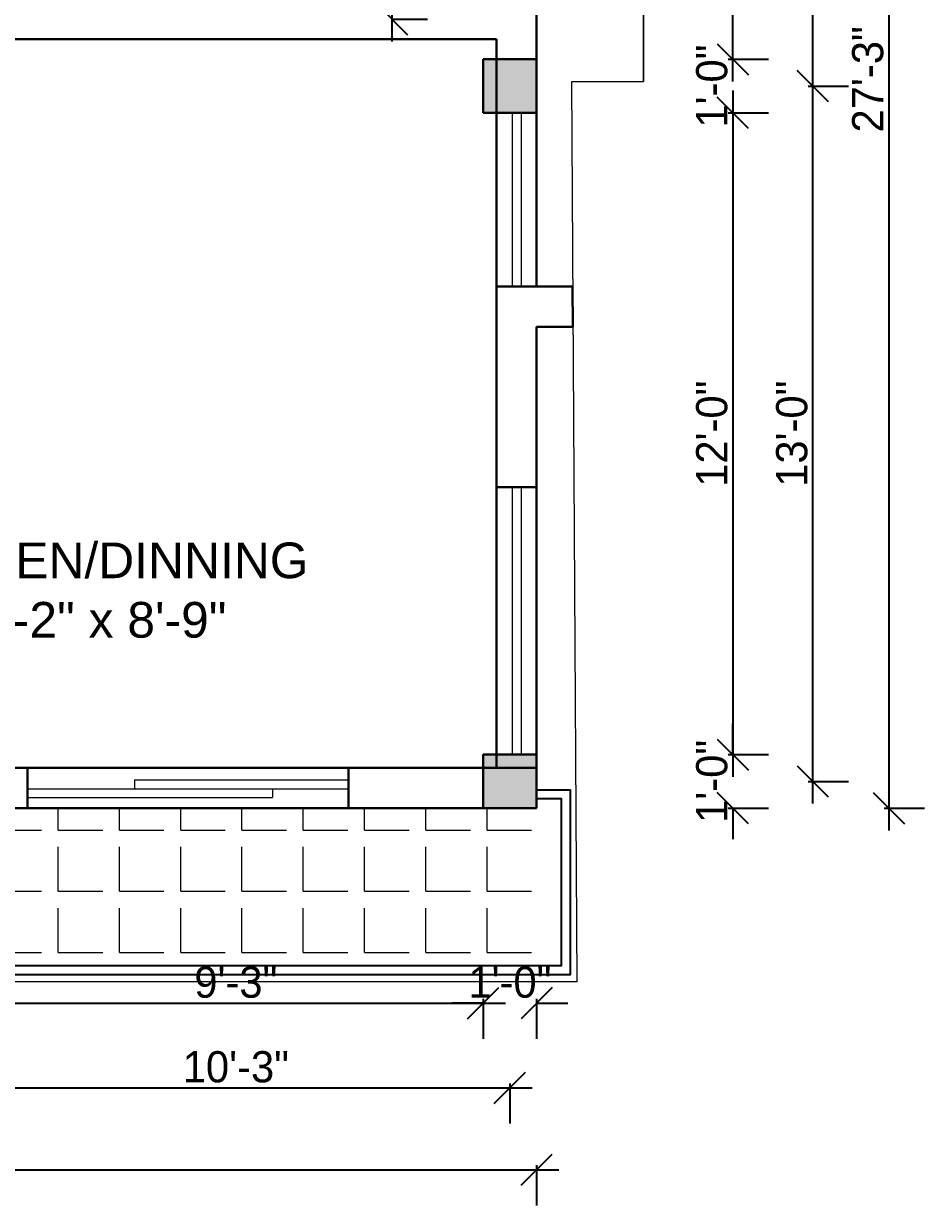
# Model space of a CAD drawing. Header units: inches. Extents: x 28835 to 36795, y -18828 to -9750.
# Drawn here: x 35962.3 to 36164.4, y -13797.4 to -13532.3 of the extents above; entities that cross this region are included whole.
import ezdxf

# ---------------------------------------------------------------- set-up
doc = ezdxf.new("R2010")
doc.units = ezdxf.units.IN
doc.header["$LTSCALE"] = 12
doc.header["$MEASUREMENT"] = 0
doc.layers.add('06. Text', color=114, linetype='Continuous')
for name, color, linetype, lineweight in [('colum', 250, 'Continuous', 30), ('dim', 85, 'Continuous', 9), ('dimention', 5, 'Continuous', 9), ('dimentions', 5, 'Continuous', 9), ('Elevation', 114, 'Continuous', 20), ('Ha2', 31, 'Continuous', 0), ('HATCH', 11, 'Continuous', 9), ('railing', 210, 'Continuous', 25), ('Wall', 1, 'Continuous', 30), ('WIN', 140, 'Continuous', 15)]:
    doc.layers.add(name, color=color, linetype=linetype, lineweight=lineweight)
doc.styles.add('Bijay', font='', dxfattribs={"height": 8})
doc.styles.add('Times', font='GOTHIC.TTF')
doc.styles.get('Bijay').set_extended_font_data('Serifa BT')
doc.dimstyles.new('D75', dxfattribs={"dimtxt": 7, "dimasz": 7, "dimexe": 8, "dimexo": 24, "dimgap": 1, "dimtad": 1, "dimdec": 1, "dimzin": 3, "dimdsep": 46, "dimlunit": 4, "dimtxsty": 'Times', "dimblk": 'OBLIQUE', "dimcen": 0, "dimdle": 5, "dimaunit": 1, "dimadec": 3, "dimazin": 0, "dimtfac": 1, "dimtdec": 1, "dimtix": 1, "dimtofl": 0, "dimtmove": 1, "dimatfit": 0, "dimldrblk": 'OBLIQUE', "dimfxl": 1, "dimfxlon": 1, "dimtolj": 1, "dimtzin": 0, "dimarcsym": 0})

# ---------------------------------------------------------------- blocks, each defined once
blk = doc.blocks.new('_Oblique')
at = {"color": 0, "linetype": 'ByBlock', "lineweight": -2}
blk.add_line((-0.5, -0.5), (0.5, 0.5), dxfattribs=at)
blk = doc.blocks.new('*D1258')
at = {"layer": 'Defpoints', "color": 0, "ltscale": 25, "transparency": 16777216}
for p in [(36026.38, -13482.26), (36026.38, -13531.26), (36044.92, -13531.26)]:
    blk.add_point(p, dxfattribs=at)
at = {"layer": 'dimentions', "color": 0, "lineweight": -2, "ltscale": 25, "transparency": 16777216}
for p, q in [((36044.92, -13477.26), (36044.92, -13536.26)), ((36044.92, -13482.26), (36052.92, -13482.26)), ((36044.92, -13531.26), (36052.92, -13531.26))]:
    blk.add_line(p, q, dxfattribs=at)
at = {"layer": 'dimentions', "color": 0, "lineweight": -2, "ltscale": 25, "transparency": 16777216, "xscale": 7, "yscale": 7, "zscale": 7}
for p, rotation in [((36044.92, -13482.26), 90), ((36044.92, -13531.26), 270)]:
    blk.add_blockref('_Oblique', p, dxfattribs=dict(at, rotation=rotation))
at = {"layer": 'dimentions', "color": 0, "ltscale": 25, "transparency": 16777216, "insert": (36040.34, -13506.76), "char_height": 7, "attachment_point": 5, "rotation": 90, "style": 'Times'}
blk.add_mtext('\\A1;4\'-1"', dxfattribs=at)
blk = doc.blocks.new('*D1328')
at = {"layer": 'Defpoints', "color": 0, "ltscale": 12, "transparency": 16777216}
for p in [(36096.19, -13540.26), (36096.19, -13552.26), (36121.39, -13552.26)]:
    blk.add_point(p, dxfattribs=at)
at = {"layer": 'dimention', "color": 0, "lineweight": -2, "ltscale": 12, "transparency": 16777216}
for p, q in [((36121.39, -13540.26), (36121.39, -13533.26)), ((36120.39, -13540.26), (36129.39, -13540.26)), ((36120.39, -13552.26), (36129.39, -13552.26)), ((36121.39, -13552.26), (36121.39, -13559.26))]:
    blk.add_line(p, q, dxfattribs=at)
at = {"layer": 'dimention', "color": 0, "lineweight": -2, "ltscale": 12, "transparency": 16777216, "xscale": 7, "yscale": 7, "zscale": 7}
for p, rotation in [((36121.39, -13540.26), 270), ((36121.39, -13552.26), 90)]:
    blk.add_blockref('_Oblique', p, dxfattribs=dict(at, rotation=rotation))
at = {"layer": 'dimention', "color": 0, "ltscale": 12, "transparency": 16777216, "insert": (36116.71, -13546.26), "char_height": 7, "attachment_point": 5, "rotation": 90, "style": 'Times'}
blk.add_mtext('\\A1;1\'-0"', dxfattribs=at)
blk = doc.blocks.new('*D1329')
at = {"layer": 'Defpoints', "color": 0, "ltscale": 12, "transparency": 16777216}
for p in [(36096.19, -13552.26), (36096.19, -13696.26), (36121.39, -13696.26)]:
    blk.add_point(p, dxfattribs=at)
at = {"layer": 'dimention', "color": 0, "lineweight": -2, "ltscale": 12, "transparency": 16777216}
for p, q in [((36121.39, -13547.26), (36121.39, -13701.26)), ((36120.39, -13552.26), (36129.39, -13552.26)), ((36120.39, -13696.26), (36129.39, -13696.26))]:
    blk.add_line(p, q, dxfattribs=at)
at = {"layer": 'dimention', "color": 0, "lineweight": -2, "ltscale": 12, "transparency": 16777216, "xscale": 7, "yscale": 7, "zscale": 7}
for p, rotation in [((36121.39, -13552.26), 90), ((36121.39, -13696.26), 270)]:
    blk.add_blockref('_Oblique', p, dxfattribs=dict(at, rotation=rotation))
at = {"layer": 'dimention', "color": 0, "ltscale": 12, "transparency": 16777216, "insert": (36116.71, -13624.26), "char_height": 7, "attachment_point": 5, "rotation": 90, "style": 'Times'}
blk.add_mtext('\\A1;12\'-0"', dxfattribs=at)
blk = doc.blocks.new('*D1330')
at = {"layer": 'Defpoints', "color": 0, "ltscale": 12, "transparency": 16777216}
for p in [(36096.19, -13696.26), (36096.19, -13708.26), (36121.39, -13708.26)]:
    blk.add_point(p, dxfattribs=at)
at = {"layer": 'dimention', "color": 0, "lineweight": -2, "ltscale": 12, "transparency": 16777216}
for p, q in [((36121.39, -13696.26), (36121.39, -13689.26)), ((36120.39, -13696.26), (36129.39, -13696.26)), ((36120.39, -13708.26), (36129.39, -13708.26)), ((36121.39, -13708.26), (36121.39, -13715.26))]:
    blk.add_line(p, q, dxfattribs=at)
at = {"layer": 'dimention', "color": 0, "lineweight": -2, "ltscale": 12, "transparency": 16777216, "xscale": 7, "yscale": 7, "zscale": 7}
for p, rotation in [((36121.39, -13696.26), 270), ((36121.39, -13708.26), 90)]:
    blk.add_blockref('_Oblique', p, dxfattribs=dict(at, rotation=rotation))
at = {"layer": 'dimention', "color": 0, "ltscale": 12, "transparency": 16777216, "insert": (36116.71, -13702.26), "char_height": 7, "attachment_point": 5, "rotation": 90, "style": 'Times'}
blk.add_mtext('\\A1;1\'-0"', dxfattribs=at)
blk = doc.blocks.new('*D1331')
at = {"layer": 'Defpoints', "color": 0, "ltscale": 12, "transparency": 16777216}
for p in [(36089.7, -13546.26), (36139.33, -13546.26), (36089.7, -13702.26)]:
    blk.add_point(p, dxfattribs=at)
at = {"layer": 'dimention', "color": 0, "lineweight": -2, "ltscale": 12, "transparency": 16777216}
for p, q in [((36139.33, -13707.26), (36139.33, -13541.26)), ((36138.33, -13546.26), (36147.33, -13546.26)), ((36138.33, -13702.26), (36147.33, -13702.26))]:
    blk.add_line(p, q, dxfattribs=at)
at = {"layer": 'dimention', "color": 0, "lineweight": -2, "ltscale": 12, "transparency": 16777216, "xscale": 7, "yscale": 7, "zscale": 7}
for p, rotation in [((36139.33, -13546.26), 90), ((36139.33, -13702.26), 270)]:
    blk.add_blockref('_Oblique', p, dxfattribs=dict(at, rotation=rotation))
at = {"layer": 'dimention', "color": 0, "ltscale": 12, "transparency": 16777216, "insert": (36134.66, -13624.26), "char_height": 7, "attachment_point": 5, "rotation": 90, "style": 'Times'}
blk.add_mtext('\\A1;13\'-0"', dxfattribs=at)
blk = doc.blocks.new('*D1332')
at = {"layer": 'Defpoints', "color": 0, "ltscale": 12, "transparency": 16777216}
for p in [(36089.7, -13387.26), (36139.33, -13387.26), (36089.7, -13546.26)]:
    blk.add_point(p, dxfattribs=at)
at = {"layer": 'dimention', "color": 0, "lineweight": -2, "ltscale": 12, "transparency": 16777216}
for p, q in [((36139.33, -13551.26), (36139.33, -13382.26)), ((36138.33, -13387.26), (36147.33, -13387.26)), ((36138.33, -13546.26), (36147.33, -13546.26))]:
    blk.add_line(p, q, dxfattribs=at)
at = {"layer": 'dimention', "color": 0, "lineweight": -2, "ltscale": 12, "transparency": 16777216, "xscale": 7, "yscale": 7, "zscale": 7}
for p, rotation in [((36139.33, -13387.26), 90), ((36139.33, -13546.26), 270)]:
    blk.add_blockref('_Oblique', p, dxfattribs=dict(at, rotation=rotation))
at = {"layer": 'dimention', "color": 0, "ltscale": 12, "transparency": 16777216, "insert": (36134.66, -13466.76), "char_height": 7, "attachment_point": 5, "rotation": 90, "style": 'Times'}
blk.add_mtext('\\A1;13\'-3"', dxfattribs=at)
blk = doc.blocks.new('*D1333')
at = {"layer": 'Defpoints', "color": 0, "ltscale": 12, "transparency": 16777216}
for p in [(36089.7, -13381.26), (36089.7, -13708.26), (36156.39, -13708.26)]:
    blk.add_point(p, dxfattribs=at)
at = {"layer": 'dimention', "color": 0, "lineweight": -2, "ltscale": 12, "transparency": 16777216}
for p, q in [((36156.39, -13376.26), (36156.39, -13713.26)), ((36155.39, -13381.26), (36164.39, -13381.26)), ((36155.39, -13708.26), (36164.39, -13708.26))]:
    blk.add_line(p, q, dxfattribs=at)
at = {"layer": 'dimention', "color": 0, "lineweight": -2, "ltscale": 12, "transparency": 16777216, "xscale": 7, "yscale": 7, "zscale": 7}
for p, rotation in [((36156.39, -13381.26), 90), ((36156.39, -13708.26), 270)]:
    blk.add_blockref('_Oblique', p, dxfattribs=dict(at, rotation=rotation))
at = {"layer": 'dimention', "color": 0, "ltscale": 12, "transparency": 16777216, "insert": (36151.71, -13544.76), "char_height": 7, "attachment_point": 5, "rotation": 90, "style": 'Times'}
blk.add_mtext('\\A1;27\'-3"', dxfattribs=at)
blk = doc.blocks.new('*D1353')
at = {"layer": 'Defpoints', "color": 0, "ltscale": 12, "transparency": 16777216}
for p in [(35954.38, -13717.87), (36065.38, -13717.87), (36065.38, -13752.02)]:
    blk.add_point(p, dxfattribs=at)
at = {"layer": 'dimention', "color": 0, "lineweight": -2, "ltscale": 12, "transparency": 16777216}
for p, q in [((35949.38, -13752.02), (36070.38, -13752.02)), ((35954.38, -13751.02), (35954.38, -13760.02)), ((36065.38, -13751.02), (36065.38, -13760.02))]:
    blk.add_line(p, q, dxfattribs=at)
at = {"layer": 'dimention', "color": 0, "lineweight": -2, "ltscale": 12, "transparency": 16777216, "xscale": 7, "yscale": 7, "zscale": 7, "rotation": 180}
blk.add_blockref('_Oblique', (35954.38, -13752.02), dxfattribs=at)
at = {"layer": 'dimention', "color": 0, "lineweight": -2, "ltscale": 12, "transparency": 16777216, "xscale": 7, "yscale": 7, "zscale": 7}
blk.add_blockref('_Oblique', (36065.38, -13752.02), dxfattribs=at)
at = {"layer": 'dimention', "color": 0, "ltscale": 12, "transparency": 16777216, "insert": (36009.88, -13747.35), "char_height": 7, "attachment_point": 5, "style": 'Times'}
blk.add_mtext('\\A1;9\'-3"', dxfattribs=at)
blk = doc.blocks.new('*D1354')
at = {"layer": 'Defpoints', "color": 0, "ltscale": 12, "transparency": 16777216}
for p in [(36065.38, -13717.87), (36077.38, -13717.87), (36077.38, -13752.02)]:
    blk.add_point(p, dxfattribs=at)
at = {"layer": 'dimention', "color": 0, "lineweight": -2, "ltscale": 12, "transparency": 16777216}
for p, q in [((36065.38, -13752.02), (36058.38, -13752.02)), ((36065.38, -13751.02), (36065.38, -13760.02)), ((36077.38, -13751.02), (36077.38, -13760.02)), ((36077.38, -13752.02), (36084.38, -13752.02))]:
    blk.add_line(p, q, dxfattribs=at)
at = {"layer": 'dimention', "color": 0, "lineweight": -2, "ltscale": 12, "transparency": 16777216, "xscale": 7, "yscale": 7, "zscale": 7}
blk.add_blockref('_Oblique', (36065.38, -13752.02), dxfattribs=at)
at = {"layer": 'dimention', "color": 0, "lineweight": -2, "ltscale": 12, "transparency": 16777216, "xscale": 7, "yscale": 7, "zscale": 7, "rotation": 180}
blk.add_blockref('_Oblique', (36077.38, -13752.02), dxfattribs=at)
at = {"layer": 'dimention', "color": 0, "ltscale": 12, "transparency": 16777216, "insert": (36071.38, -13747.35), "char_height": 7, "attachment_point": 5, "style": 'Times'}
blk.add_mtext('\\A1;1\'-0"', dxfattribs=at)
blk = doc.blocks.new('*D1357')
at = {"layer": 'Defpoints', "color": 0, "ltscale": 12, "transparency": 16777216}
for p in [(35948.38, -13708.26), (36071.38, -13708.26), (36071.38, -13771.02)]:
    blk.add_point(p, dxfattribs=at)
at = {"layer": 'dimention', "color": 0, "lineweight": -2, "ltscale": 12, "transparency": 16777216}
for p, q in [((35948.38, -13770.02), (35948.38, -13779.02)), ((36071.38, -13770.02), (36071.38, -13779.02)), ((35943.38, -13771.02), (36076.38, -13771.02))]:
    blk.add_line(p, q, dxfattribs=at)
at = {"layer": 'dimention', "color": 0, "lineweight": -2, "ltscale": 12, "transparency": 16777216, "xscale": 7, "yscale": 7, "zscale": 7, "rotation": 180}
blk.add_blockref('_Oblique', (35948.38, -13771.02), dxfattribs=at)
at = {"layer": 'dimention', "color": 0, "lineweight": -2, "ltscale": 12, "transparency": 16777216, "xscale": 7, "yscale": 7, "zscale": 7}
blk.add_blockref('_Oblique', (36071.38, -13771.02), dxfattribs=at)
at = {"layer": 'dimention', "color": 0, "ltscale": 12, "transparency": 16777216, "insert": (36009.88, -13766.34), "char_height": 7, "attachment_point": 5, "style": 'Times'}
blk.add_mtext('\\A1;10\'-3"', dxfattribs=at)
blk = doc.blocks.new('*D1358')
at = {"layer": 'Defpoints', "color": 0, "ltscale": 12, "transparency": 16777216}
for p in [(35663.36, -13708.26), (36077.38, -13708.26), (36077.38, -13789.39)]:
    blk.add_point(p, dxfattribs=at)
at = {"layer": 'dimention', "color": 0, "lineweight": -2, "ltscale": 12, "transparency": 16777216}
for p, q in [((35658.36, -13789.39), (36082.38, -13789.39)), ((35663.36, -13788.39), (35663.36, -13797.39)), ((36077.38, -13788.39), (36077.38, -13797.39))]:
    blk.add_line(p, q, dxfattribs=at)
at = {"layer": 'dimention', "color": 0, "lineweight": -2, "ltscale": 12, "transparency": 16777216, "xscale": 7, "yscale": 7, "zscale": 7, "rotation": 180}
blk.add_blockref('_Oblique', (35663.36, -13789.39), dxfattribs=at)
at = {"layer": 'dimention', "color": 0, "lineweight": -2, "ltscale": 12, "transparency": 16777216, "xscale": 7, "yscale": 7, "zscale": 7}
blk.add_blockref('_Oblique', (36077.38, -13789.39), dxfattribs=at)
at = {"layer": 'dimention', "color": 0, "ltscale": 12, "transparency": 16777216, "insert": (35870.37, -13784.71), "char_height": 7, "attachment_point": 5, "style": 'Times'}
blk.add_mtext('\\A1;34\'-6"', dxfattribs=at)
blk = doc.blocks.new('*D1359')
at = {"layer": 'Defpoints', "color": 0, "ltscale": 12, "transparency": 16777216}
for p in [(36096.19, -13492.08), (36121.39, -13492.08), (36096.19, -13540.26)]:
    blk.add_point(p, dxfattribs=at)
at = {"layer": 'dimention', "color": 0, "lineweight": -2, "ltscale": 12, "transparency": 16777216}
for p, q in [((36121.39, -13545.26), (36121.39, -13487.08)), ((36120.39, -13492.08), (36129.39, -13492.08)), ((36120.39, -13540.26), (36129.39, -13540.26))]:
    blk.add_line(p, q, dxfattribs=at)
at = {"layer": 'dimention', "color": 0, "lineweight": -2, "ltscale": 12, "transparency": 16777216, "xscale": 7, "yscale": 7, "zscale": 7}
for p, rotation in [((36121.39, -13492.08), 90), ((36121.39, -13540.26), 270)]:
    blk.add_blockref('_Oblique', p, dxfattribs=dict(at, rotation=rotation))
at = {"layer": 'dimention', "color": 0, "ltscale": 12, "transparency": 16777216, "insert": (36116.71, -13516.17), "char_height": 7, "attachment_point": 5, "rotation": 90, "style": 'Times'}
blk.add_mtext('\\A1;4\'-0"', dxfattribs=at)

msp = doc.modelspace()

# ---------------------------------------------------------------- hatches: boundary and pattern name
at = {"layer": 'Ha2'}
for points in [[(36077.38, -13552.26), (36077.38, -13540.26), (36065.38, -13540.26), (36065.38, -13552.26)], [(36077.38, -13708.26), (36077.38, -13696.26), (36065.38, -13696.26), (36065.38, -13708.26)]]:
    msp.add_hatch(color=256, dxfattribs=at).paths.add_polyline_path(points)
at = {"layer": 'HATCH'}
h = msp.add_hatch(dxfattribs=at)
h.set_pattern_fill('ANGLE', color=256, scale=50, style=0)
h.set_pattern_definition([(0, (3781.242, -7195.69), (0, 13.75), [10, -3.75]), (90, (3781.242, -7195.69), (-13.75, 8e-16), [10, -3.75])])
h.paths.add_polyline_path([(36077.38, -13708.26), (36065.38, -13708.26), (35948.63, -13708.26), (35948.63, -13741.26), (36077.58, -13741.26)])

# ---------------------------------------------------------------- linework, layer by layer
at = {"layer": 'colum'}
for points in [[(36077.38, -13552.26), (36077.38, -13540.26), (36065.38, -13540.26), (36065.38, -13552.26)], [(36077.38, -13708.26), (36077.38, -13696.26), (36065.38, -13696.26), (36065.38, -13708.26)]]:
    msp.add_lwpolyline(points, close=True, dxfattribs=at)
at = {"layer": 'dim', "ltscale": 12}
msp.add_lwpolyline([(35862.88, -13699.26), (35862.88, -13544.76), (35862.88, -13544.76), (35942.38, -13544.76), (35942.38, -13552.26), (35954.38, -13552.26), (35954.38, -13535.76), (36068.38, -13535.76), (36068.38, -13696.26), (36065.38, -13696.26), (36065.38, -13699.26), (35862.88, -13699.26)], dxfattribs=at)
at = {"layer": 'Elevation', "flags": 128}
for points in [[(35693.38, -13363.26), (35936.38, -13363.26), (35936.38, -13372.26), (35936.38, -13372.26), (35936.38, -13372.26), (35954.38, -13372.26), (35954.38, -13381.26), (36065.38, -13381.26), (36065.38, -13372.26), (36089.38, -13372.26), (36089.38, -13405.82), (36101.38, -13405.82), (36101.38, -13545.26), (36085.18, -13545.35), (36086.38, -13747.26), (35942.38, -13747.26), (35942.38, -13708.26), (35819.38, -13708.26)], [(36085.27, -13545.26), (36101.38, -13545.26), (36101.38, -13405.82), (36089.38, -13405.82)]]:
    msp.add_lwpolyline(points, dxfattribs=at)
at = {"layer": 'railing', "flags": 128}
for points in [[(35943.91, -13708.26), (35943.91, -13745.61), (36084.98, -13745.61), (36084.98, -13704.21), (36077.38, -13704.21)], [(35945.91, -13708.26), (35945.91, -13743.61), (36082.98, -13743.61), (36082.98, -13706.21), (36077.38, -13706.21)]]:
    msp.add_lwpolyline(points, dxfattribs=at)
at = {"layer": 'Wall'}
for p, q in [((36077.38, -13591.26), (36077.38, -13393.26)), ((35951.38, -13535.76), (36068.38, -13535.76)), ((36068.38, -13591.26), (36068.38, -13535.76)), ((36068.38, -13699.26), (36068.38, -13591.26)), ((36077.38, -13708.26), (36077.38, -13600.26)), ((36077.38, -13636.26), (36068.38, -13636.26)), ((36077.38, -13699.26), (35951.38, -13699.26)), ((35963.13, -13699.26), (35963.13, -13708.26)), ((36035.13, -13699.26), (36035.13, -13708.26)), ((36077.38, -13708.26), (35942.38, -13708.26))]:
    msp.add_line(p, q, dxfattribs=at)
at = {"layer": 'Wall', "ltscale": 12}
for p, q in [((36077.38, -13540.26), (36068.38, -13540.26)), ((35963.13, -13699.26), (35963.13, -13708.26)), ((36035.13, -13699.26), (36035.13, -13708.26))]:
    msp.add_line(p, q, dxfattribs=at)
msp.add_lwpolyline([(36077.38, -13600.26), (36085.47, -13600.26), (36085.45, -13591.26), (36068.38, -13591.26)], dxfattribs=at)
at = {"layer": 'WIN', "ltscale": 12}
for p, q in [((36071.88, -13552.26), (36071.88, -13591.26)), ((36073.88, -13552.26), (36073.88, -13591.26)), ((36071.88, -13636.26), (36071.88, -13696.26)), ((36073.88, -13636.26), (36073.88, -13696.26))]:
    msp.add_line(p, q, dxfattribs=at)
at = {"layer": 'WIN'}
for p, q in [((35987.13, -13701.91, 0), (36035.14, -13701.91, 0)), ((35987.13, -13701.91, 0), (35987.13, -13703.91, 0)), ((35963.13, -13703.91, 0), (36035.14, -13703.91, 0)), ((35963.13, -13703.91, 0), (36035.14, -13703.91, 0)), ((36018.13, -13703.91, 0), (36018.13, -13705.91, 0)), ((35963.13, -13705.91, 0), (36018.13, -13705.91, 0))]:
    msp.add_line(p, q, dxfattribs=at)

# ---------------------------------------------------------------- texts
at = {"layer": '06. Text', "ltscale": 0.3, "insert": (35976.52, -13659.4), "char_height": 8, "width": 84.1644, "attachment_point": 5, "style": 'Bijay'}
msp.add_mtext('{\\fArial|b0|i0|c0|p34;KITCHEN/DINNING\\P17\'-2" x 8\'-9"}', dxfattribs=at)

# ---------------------------------------------------------------- dimensions: what is measured, and where the dimension line sits
at = {"layer": 'dimention', "ltscale": 12}
for base, p1, p2, picture, middle in [((36156.39, -13708.26), (36089.7, -13381.26), (36089.7, -13708.26), '*D1333', (36151.71, -13544.76)), ((36139.33, -13387.26), (36089.7, -13546.26), (36089.7, -13387.26), '*D1332', (36134.66, -13466.76)), ((36121.39, -13492.08), (36096.19, -13540.26), (36096.19, -13492.08), '*D1359', (36116.71, -13516.17)), ((36121.39, -13552.26), (36096.19, -13540.26), (36096.19, -13552.26), '*D1328', (36116.71, -13546.26)), ((36139.33, -13546.26), (36089.7, -13702.26), (36089.7, -13546.26), '*D1331', (36134.66, -13624.26)), ((36121.39, -13696.26), (36096.19, -13552.26), (36096.19, -13696.26), '*D1329', (36116.71, -13624.26)), ((36121.39, -13708.26), (36096.19, -13696.26), (36096.19, -13708.26), '*D1330', (36116.71, -13702.26))]:
    dim = msp.add_linear_dim(base=base, p1=p1, p2=p2, angle=90, dimstyle='D75', dxfattribs=at)
    dim.commit()
    dim.dimension.update_dxf_attribs({"geometry": picture, "text_midpoint": middle})
for base, p1, p2, picture, middle in [((36077.38, -13789.39), (35663.36, -13708.26), (36077.38, -13708.26), '*D1358', (35870.37, -13784.71)), ((36071.38, -13771.02), (35948.38, -13708.26), (36071.38, -13708.26), '*D1357', (36009.88, -13766.34)), ((36065.38, -13752.02), (35954.38, -13717.87), (36065.38, -13717.87), '*D1353', (36009.88, -13747.35)), ((36077.38, -13752.02), (36065.38, -13717.87), (36077.38, -13717.87), '*D1354', (36071.38, -13747.35))]:
    dim = msp.add_linear_dim(base=base, p1=p1, p2=p2, dimstyle='D75', dxfattribs=at)
    dim.commit()
    dim.dimension.update_dxf_attribs({"geometry": picture, "text_midpoint": middle})
at = {"layer": 'dimentions', "ltscale": 25}
dim = msp.add_linear_dim(base=(36044.92, -13531.26), p1=(36026.38, -13482.26), p2=(36026.38, -13531.26), angle=90, dimstyle='D75', override={"dimfxl": 0.125, "dimarcsym": 1}, dxfattribs=at)
dim.commit()
dim.dimension.update_dxf_attribs({"geometry": '*D1258', "text_midpoint": (36040.34, -13506.76)})

doc.saveas('drawing.dxf')
